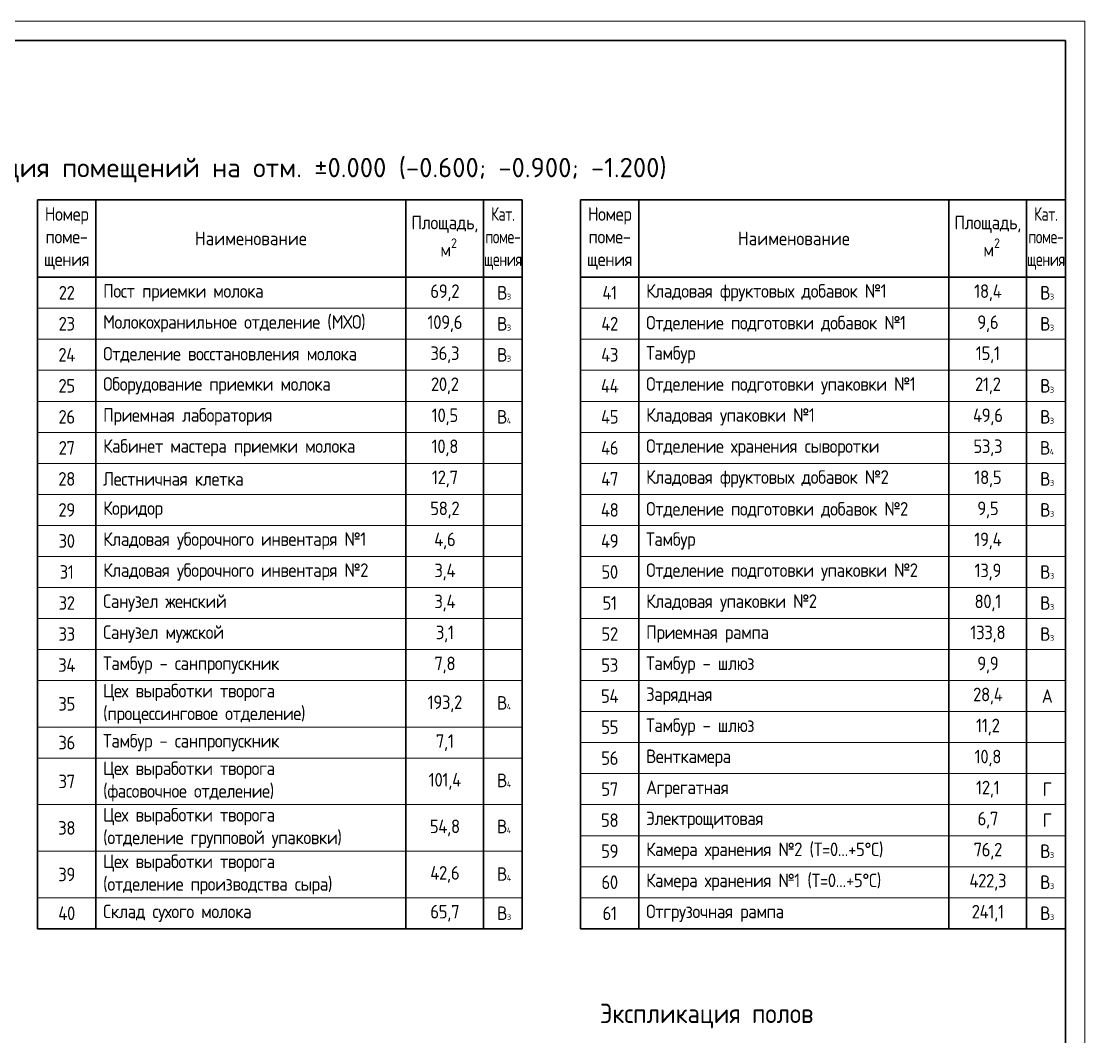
# Model space of a CAD drawing. Extents: x -965262 to 1142518, y -357520 to 71675.
# Drawn here: x 142249 to 169668, y -182172 to -155988 of the extents above; entities that cross this region are included whole.
import ezdxf

# ---------------------------------------------------------------- set-up
doc = ezdxf.new("R2010")
doc.units = 0
doc.header["$LTSCALE"] = 10
doc.layers.get('0').update_dxf_attribs({"linetype": 'CONTINUOUS', "lineweight": 30})
doc.styles.add('GOST 2.304', font='isocpeur.ttf', dxfattribs={"width": 0.75, "height": 250})
doc.styles.add('GOST-2.304_Type-B', font='isocpeur.ttf', dxfattribs={"width": 0.9})

msp = doc.modelspace()

# ---------------------------------------------------------------- linework, layer by layer
for p, q in [((142667.6, -160588.1, -3259.8), (155167.6, -160588.1, -3259.8)), ((142667.6, -160588.1, -3259.8), (142667.6, -179388.1, -3259.8)), ((144167.6, -160588.1, -3259.8), (144167.6, -179388.1, -3259.8)), ((152167.6, -160588.1, -3259.8), (152167.6, -179388.1, -3259.8)), ((154167.6, -160588.1, -3259.8), (154167.6, -179388.1, -3259.8)), ((155167.6, -160588.1, -3259.8), (155167.6, -179388.1, -3259.8)), ((156667.6, -160588.1, -3259.8), (169167.6, -160588.1, -3259.8)), ((156667.6, -160588.1, -3259.8), (156667.6, -179388.1, -3259.8)), ((158167.6, -160588.1, -3259.8), (158167.6, -179388.1, -3259.8)), ((166167.6, -160588.1, -3259.8), (166167.6, -179388.1, -3259.8)), ((168167.6, -160588.1, -3259.8), (168167.6, -179388.1, -3259.8)), ((169167.6, -160588.1, -3259.8), (169167.6, -179388.1, -3259.8)), ((142667.6, -162588.1, -3259.8), (155167.6, -162588.1, -3259.8)), ((156667.6, -162588.1, -3259.8), (169167.6, -162588.1, -3259.8)), ((142667.6, -179388.1, -3259.8), (155167.6, -179388.1, -3259.8)), ((156667.6, -179388.1, -3259.8), (169167.6, -179388.1, -3259.8))]:
    msp.add_line(p, q)
at = {"lineweight": 15}
for p, q in [((142667.6, -163388.1, -3259.8), (155167.6, -163388.1, -3259.8)), ((156667.6, -163388.1, -3259.8), (169167.6, -163388.1, -3259.8)), ((142667.6, -164188.1, -3259.8), (155167.6, -164188.1, -3259.8)), ((156667.6, -164188.1, -3259.8), (169167.6, -164188.1, -3259.8)), ((142667.6, -164988.1, -3259.8), (155167.6, -164988.1, -3259.8)), ((156667.6, -164988.1, -3259.8), (169167.6, -164988.1, -3259.8)), ((142667.6, -165788.1, -3259.8), (155167.6, -165788.1, -3259.8)), ((156667.6, -165788.1, -3259.8), (169167.6, -165788.1, -3259.8)), ((142667.6, -166588.1, -3259.8), (155167.6, -166588.1, -3259.8)), ((156667.6, -166588.1, -3259.8), (169167.6, -166588.1, -3259.8)), ((142667.6, -167388.1, -3259.8), (155167.6, -167388.1, -3259.8)), ((156667.6, -167388.1, -3259.8), (169167.6, -167388.1, -3259.8)), ((142667.6, -168188.1, -3259.8), (155167.6, -168188.1, -3259.8)), ((156667.6, -168188.1, -3259.8), (169167.6, -168188.1, -3259.8)), ((142667.6, -168988.1, -3259.8), (155167.6, -168988.1, -3259.8)), ((156667.6, -168988.1, -3259.8), (169167.6, -168988.1, -3259.8)), ((142667.6, -169788.1, -3259.8), (155167.6, -169788.1, -3259.8)), ((156667.6, -169788.1, -3259.8), (169167.6, -169788.1, -3259.8)), ((142667.6, -170588.1, -3259.8), (155167.6, -170588.1, -3259.8)), ((156667.6, -170588.1, -3259.8), (169167.6, -170588.1, -3259.8)), ((142667.6, -171388.1, -3259.8), (155167.6, -171388.1, -3259.8)), ((156667.6, -171388.1, -3259.8), (169167.6, -171388.1, -3259.8)), ((142667.6, -172188.1, -3259.8), (155167.6, -172188.1, -3259.8)), ((156667.6, -172188.1, -3259.8), (169167.6, -172188.1, -3259.8)), ((142667.6, -172988.1, -3259.8), (155167.6, -172988.1, -3259.8)), ((156667.6, -172988.1, -3259.8), (169167.6, -172988.1, -3259.8)), ((156667.6, -173788.1, -3259.8), (169167.6, -173788.1, -3259.8)), ((142667.6, -174188.1, -3259.8), (155167.6, -174188.1, -3259.8)), ((156667.6, -174588.1, -3259.8), (169167.6, -174588.1, -3259.8)), ((142667.6, -174988.1, -3259.8), (155167.6, -174988.1, -3259.8)), ((156667.6, -175388.1, -3259.8), (169167.6, -175388.1, -3259.8)), ((142667.6, -176188.1, -3259.8), (155167.6, -176188.1, -3259.8)), ((156667.6, -176188.1, -3259.8), (169167.6, -176188.1, -3259.8)), ((156667.6, -176988.1, -3259.8), (169167.6, -176988.1, -3259.8)), ((142667.6, -177388.1, -3259.8), (155167.6, -177388.1, -3259.8)), ((156667.6, -177788.1, -3259.8), (169167.6, -177788.1, -3259.8)), ((142667.6, -178588.1, -3259.8), (155167.6, -178588.1, -3259.8)), ((156667.6, -178588.1, -3259.8), (169167.6, -178588.1, -3259.8))]:
    msp.add_line(p, q, dxfattribs=at)
at = {"lineweight": 15, "elevation": -3259.8}
msp.add_lwpolyline([(169667.6, -240087.8), (169667.6, -155987.8), (50767.6, -155987.8), (50767.6, -240087.8)], close=True, dxfattribs=at)
at = {"elevation": -3259.8}
msp.add_lwpolyline([(169167.6, -239587.8), (169167.6, -156487.8), (52767.6, -156487.8), (52767.6, -239587.8)], close=True, dxfattribs=at)

# ---------------------------------------------------------------- texts
for s, insert, char_height, width, attachment_point, style in [('{\\W1;Экспликация помещений на отм. %%P0.000 (-0.600; -0.900; -1.200)}', (148917.6, -159828, -2355.5), 500, 40500, 5, 'GOST 2.304'), ('{\\fISOCPEUR|b0|i0|c204|p34;\\T0.95;Номер поме\\fISOCPEUR|b0|i0|c0|p34;-\\P\\fISOCPEUR|b0|i0|c204|p34;щения}', (143417.6, -161588.1, -3259.8), 350, 1300, 5, 'GOST-2.304_Type-B'), ('\\A1;{\\fISOCPEUR|b0|i0|c204|p34;\\W0.75;\\T0.95;Кат.\\Pпоме-\\Pщения}', (154667.6, -161588.1, -3259.8), 350, 1000, 5, 'GOST-2.304_Type-B'), ('{\\fISOCPEUR|b0|i0|c204|p34;\\T0.95;Номер поме\\fISOCPEUR|b0|i0|c0|p34;-\\P\\fISOCPEUR|b0|i0|c204|p34;щения}', (157417.6, -161588.1, -3259.8), 350, 1300, 5, 'GOST-2.304_Type-B'), ('\\A1;{\\fISOCPEUR|b0|i0|c204|p34;\\W0.75;\\T0.95;Кат.\\Pпоме-\\Pщения}', (168667.6, -161588.1, -3259.8), 350, 1000, 5, 'GOST-2.304_Type-B'), ('\\A1;{\\fISOCPEUR|b0|i0|c204|p34;\\T0.95;Площадь\\fISOCPEUR|b0|i0|c0|p34;,\\T1;\\P\\fISOCPEUR|b0|i0|c204|p34; м\\fISOCPEUR|b0|i0|c0|p34;\\H0.7x;\\S2^  ;}', (153167.6, -161588.1, -3259.8), 350, 2000, 5, 'GOST-2.304_Type-B'), ('\\A1;{\\fISOCPEUR|b0|i0|c204|p34;\\T0.95;Площадь\\fISOCPEUR|b0|i0|c0|p34;,\\T1;\\P\\fISOCPEUR|b0|i0|c204|p34; м\\fISOCPEUR|b0|i0|c0|p34;\\H0.7x;\\S2^  ;}', (167167.6, -161588.1, -3259.8), 350, 2000, 5, 'GOST-2.304_Type-B'), ('{\\fISOCPEUR|b0|i0|c204|p34;Наименование}', (148167.6, -161588.1, -3259.8), 350, 7700, 5, 'GOST-2.304_Type-B'), ('{\\fISOCPEUR|b0|i0|c204|p34;Наименование}', (162167.6, -161588.1, -3259.8), 350, 7700, 5, 'GOST-2.304_Type-B'), ('{\\fISOCPEUR|b0|i0|c0|p34;\\T0.95;22}', (143417.6, -162988.1, -3259.8), 350, 1500, 5, 'GOST-2.304_Type-B'), ('{\\fISOCPEUR|b0|i0|c0|p34;\\T0.95; \\fISOCPEUR|b0|i0|c204|p34;Пост приемки молока}', (144167.6, -162988.1, -3259.8), 350, 8000, 4, 'GOST-2.304_Type-B'), ('{\\fISOCPEUR|b0|i0|c0|p34;\\T0.95;69,2}', (153167.6, -162988.1, -3259.8), 350, 2000, 5, 'GOST-2.304_Type-B'), ('{\\T0.95;В\\H0.42857x;3}', (154696, -162988.1, -3259.8), 350, 814.707, 5, 'GOST-2.304_Type-B'), ('{\\fISOCPEUR|b0|i0|c0|p34;\\T0.95;41}', (157417.6, -162988.1, -3259.8), 350, 1500, 5, 'GOST-2.304_Type-B'), ('{\\fISOCPEUR|b0|i0|c0|p34;\\T0.95; \\fISOCPEUR|b0|i0|c204|p34;Кладовая фруктовых добавок №1}', (158167.6, -162988.1, -3259.8), 350, 8000, 4, 'GOST-2.304_Type-B'), ('{\\fISOCPEUR|b0|i0|c0|p34;\\T0.95;18,4}', (167167.6, -162988.1, -3259.8), 350, 2000, 5, 'GOST-2.304_Type-B'), ('{\\T0.95;В\\H0.42857x;3}', (168696, -162988.1, -3259.8), 350, 814.707, 5, 'GOST-2.304_Type-B'), ('{\\fISOCPEUR|b0|i0|c0|p34;\\T0.95;23}', (143417.6, -163788.1, -3259.8), 350, 1500, 5, 'GOST-2.304_Type-B'), ('{\\T0.95; Молокохранильное отделение (МХО)}', (144167.6, -163788.1, -3259.8), 350, 8000, 4, 'GOST-2.304_Type-B'), ('{\\fISOCPEUR|b0|i0|c0|p34;\\T0.95;109,6}', (153167.6, -163788.1, -3259.8), 350, 2000, 5, 'GOST-2.304_Type-B'), ('{\\T0.95;В\\H0.42857x;3}', (154696, -163788.1, -3259.8), 350, 814.707, 5, 'GOST-2.304_Type-B'), ('{\\fISOCPEUR|b0|i0|c0|p34;\\T0.95;42}', (157417.6, -163788.1, -3259.8), 350, 1500, 5, 'GOST-2.304_Type-B'), ('{\\fISOCPEUR|b0|i0|c0|p34;\\T0.95; \\fISOCPEUR|b0|i0|c204|p34;Отделение подготовки добавок №1}', (158167.6, -163788.1, -3259.8), 350, 8000, 4, 'GOST-2.304_Type-B'), ('{\\fISOCPEUR|b0|i0|c0|p34;\\T0.95;9,6}', (167167.6, -163788.1, -3259.8), 350, 2000, 5, 'GOST-2.304_Type-B'), ('{\\T0.95;В\\H0.42857x;3}', (168696, -163788.1, -3259.8), 350, 814.707, 5, 'GOST-2.304_Type-B'), ('{\\fISOCPEUR|b0|i0|c0|p34;\\T0.95;24}', (143417.6, -164588.1, -3259.8), 350, 1500, 5, 'GOST-2.304_Type-B'), ('{\\fISOCPEUR|b0|i0|c0|p34;\\T0.95; \\fISOCPEUR|b0|i0|c204|p34;Отделение восстановления молока}', (144167.6, -164588.1, -3259.8), 350, 8000, 4, 'GOST-2.304_Type-B'), ('{\\fISOCPEUR|b0|i0|c0|p34;\\T0.95;36,3}', (153167.6, -164588.1, -3259.8), 350, 2000, 5, 'GOST-2.304_Type-B'), ('{\\T0.95;В\\H0.42857x;3}', (154696, -164588.1, -3259.8), 350, 814.707, 5, 'GOST-2.304_Type-B'), ('{\\fISOCPEUR|b0|i0|c0|p34;\\T0.95;43}', (157417.6, -164588.1, -3259.8), 350, 1500, 5, 'GOST-2.304_Type-B'), ('{\\fISOCPEUR|b0|i0|c0|p34;\\T0.95; \\fISOCPEUR|b0|i0|c204|p34;Тамбур}', (158167.6, -164588.1, -3259.8), 350, 8000, 4, 'GOST-2.304_Type-B'), ('{\\fISOCPEUR|b0|i0|c0|p34;\\T0.95;15,1}', (167167.6, -164588.1, -3259.8), 350, 2000, 5, 'GOST-2.304_Type-B'), ('{\\fISOCPEUR|b0|i0|c0|p34;\\T0.95;25}', (143417.6, -165388.1, -3259.8), 350, 1500, 5, 'GOST-2.304_Type-B'), ('{\\fISOCPEUR|b0|i0|c0|p34;\\T0.95; \\fISOCPEUR|b0|i0|c204|p34;Оборудование приемки молока}', (144167.6, -165388.1, -3259.8), 350, 8000, 4, 'GOST-2.304_Type-B'), ('{\\fISOCPEUR|b0|i0|c0|p34;\\T0.95;20,2}', (153167.6, -165388.1, -3259.8), 350, 2000, 5, 'GOST-2.304_Type-B'), ('{\\fISOCPEUR|b0|i0|c0|p34;\\T0.95;44}', (157417.6, -165388.1, -3259.8), 350, 1500, 5, 'GOST-2.304_Type-B'), ('{\\fISOCPEUR|b0|i0|c0|p34;\\T0.95; \\fISOCPEUR|b0|i0|c204|p34;Отделение подготовки упаковки №1}', (158167.6, -165388.1, -3259.8), 350, 8000, 4, 'GOST-2.304_Type-B'), ('{\\fISOCPEUR|b0|i0|c0|p34;\\T0.95;21,2}', (167167.6, -165388.1, -3259.8), 350, 2000, 5, 'GOST-2.304_Type-B'), ('{\\T0.95;В\\H0.42857x;3}', (168696, -165388.1, -3259.8), 350, 814.707, 5, 'GOST-2.304_Type-B'), ('{\\fISOCPEUR|b0|i0|c0|p34;\\T0.95;26}', (143417.6, -166188.1, -3259.8), 350, 1500, 5, 'GOST-2.304_Type-B'), ('{\\fISOCPEUR|b0|i0|c0|p34;\\T0.95; \\fISOCPEUR|b0|i0|c204|p34;Приемная лаборатория}', (144167.6, -166188.1, -3259.8), 350, 8000, 4, 'GOST-2.304_Type-B'), ('{\\fISOCPEUR|b0|i0|c0|p34;\\T0.95;10,5}', (153167.6, -166188.1, -3259.8), 350, 2000, 5, 'GOST-2.304_Type-B'), ('{\\T0.95;В\\H0.42857x;4}', (154696, -166188.1, -3259.8), 350, 814.707, 5, 'GOST-2.304_Type-B'), ('{\\fISOCPEUR|b0|i0|c0|p34;\\T0.95;45}', (157417.6, -166188.1, -3259.8), 350, 1500, 5, 'GOST-2.304_Type-B'), ('{\\fISOCPEUR|b0|i0|c0|p34;\\T0.95; \\fISOCPEUR|b0|i0|c204|p34;Кладовая упаковки №1}', (158167.6, -166188.1, -3259.8), 350, 8000, 4, 'GOST-2.304_Type-B'), ('{\\fISOCPEUR|b0|i0|c0|p34;\\T0.95;49,6}', (167167.6, -166188.1, -3259.8), 350, 2000, 5, 'GOST-2.304_Type-B'), ('{\\T0.95;В\\H0.42857x;3}', (168696, -166188.1, -3259.8), 350, 814.707, 5, 'GOST-2.304_Type-B'), ('{\\fISOCPEUR|b0|i0|c0|p34;\\T0.95;27}', (143417.6, -166988.1, -3259.8), 350, 1500, 5, 'GOST-2.304_Type-B'), ('{\\fISOCPEUR|b0|i0|c0|p34;\\T0.95; \\fISOCPEUR|b0|i0|c204|p34;Кабинет мастера приемки молока}', (144167.6, -166988.1, -3259.8), 350, 8000, 4, 'GOST-2.304_Type-B'), ('{\\fISOCPEUR|b0|i0|c0|p34;\\T0.95;10,8}', (153167.6, -166988.1, -3259.8), 350, 2000, 5, 'GOST-2.304_Type-B'), ('{\\fISOCPEUR|b0|i0|c0|p34;\\T0.95;46}', (157417.6, -166988.1, -3259.8), 350, 1500, 5, 'GOST-2.304_Type-B'), ('{\\fISOCPEUR|b0|i0|c0|p34;\\T0.95; \\fISOCPEUR|b0|i0|c204|p34;Отделение хранения сыворотки}', (158167.6, -166988.1, -3259.8), 350, 8000, 4, 'GOST-2.304_Type-B'), ('{\\fISOCPEUR|b0|i0|c0|p34;\\T0.95;53,3}', (167167.6, -166988.1, -3259.8), 350, 2000, 5, 'GOST-2.304_Type-B'), ('{\\T0.95;В\\H0.42857x;4}', (168696, -166988.1, -3259.8), 350, 814.707, 5, 'GOST-2.304_Type-B'), ('{\\fISOCPEUR|b0|i0|c0|p34;\\T0.95;28}', (143417.6, -167788.1, -3259.8), 350, 1500, 5, 'GOST-2.304_Type-B'), ('{\\fISOCPEUR|b0|i0|c0|p34;\\T0.95; \\fISOCPEUR|b0|i0|c204|p34;Лестничная клетка}', (144167.6, -167788.1, -3259.8), 350, 8000, 4, 'GOST-2.304_Type-B'), ('{\\fISOCPEUR|b0|i0|c0|p34;\\T0.95;12,7}', (153167.6, -167788.1, -3259.8), 350, 2000, 5, 'GOST-2.304_Type-B'), ('{\\fISOCPEUR|b0|i0|c0|p34;\\T0.95;47}', (157417.6, -167788.1, -3259.8), 350, 1500, 5, 'GOST-2.304_Type-B'), ('{\\fISOCPEUR|b0|i0|c0|p34;\\T0.95; \\fISOCPEUR|b0|i0|c204|p34;Кладовая фруктовых добавок №\\fISOCPEUR|b0|i0|c0|p34;2}', (158167.6, -167788.1, -3259.8), 350, 8000, 4, 'GOST-2.304_Type-B'), ('{\\fISOCPEUR|b0|i0|c0|p34;\\T0.95;18,5}', (167167.6, -167788.1, -3259.8), 350, 2000, 5, 'GOST-2.304_Type-B'), ('{\\T0.95;В\\H0.42857x;3}', (168696, -167788.1, -3259.8), 350, 814.707, 5, 'GOST-2.304_Type-B'), ('{\\fISOCPEUR|b0|i0|c0|p34;\\T0.95;29}', (143417.6, -168588.1, -3259.8), 350, 1500, 5, 'GOST-2.304_Type-B'), ('{\\fISOCPEUR|b0|i0|c0|p34;\\T0.95; \\fISOCPEUR|b0|i0|c204|p34;Коридор}', (144167.6, -168588.1, -3259.8), 350, 8000, 4, 'GOST-2.304_Type-B'), ('{\\fISOCPEUR|b0|i0|c0|p34;\\T0.95;58,2}', (153167.6, -168588.1, -3259.8), 350, 2000, 5, 'GOST-2.304_Type-B'), ('{\\fISOCPEUR|b0|i0|c0|p34;\\T0.95;48}', (157417.6, -168588.1, -3259.8), 350, 1500, 5, 'GOST-2.304_Type-B'), ('{\\fISOCPEUR|b0|i0|c0|p34;\\T0.95; \\fISOCPEUR|b0|i0|c204|p34;Отделение подготовки добавок №\\fISOCPEUR|b0|i0|c0|p34;2}', (158167.6, -168588.1, -3259.8), 350, 8000, 4, 'GOST-2.304_Type-B'), ('{\\fISOCPEUR|b0|i0|c0|p34;\\T0.95;9,5}', (167167.6, -168588.1, -3259.8), 350, 2000, 5, 'GOST-2.304_Type-B'), ('{\\T0.95;В\\H0.42857x;3}', (168696, -168588.1, -3259.8), 350, 814.707, 5, 'GOST-2.304_Type-B'), ('{\\fISOCPEUR|b0|i0|c0|p34;\\T0.95; \\fISOCPEUR|b0|i0|c204|p34;Кладовая уборочного инвентаря №1}', (144167.6, -169388.1, -3259.8), 350, 8000, 4, 'GOST-2.304_Type-B'), ('{\\fISOCPEUR|b0|i0|c0|p34;\\T0.95;4,6}', (153167.6, -169388.1, -3259.8), 350, 2000, 5, 'GOST-2.304_Type-B'), ('{\\fISOCPEUR|b0|i0|c0|p34;\\T0.95; \\fISOCPEUR|b0|i0|c204|p34;Тамбур}', (158167.6, -169388.1, -3259.8), 350, 8000, 4, 'GOST-2.304_Type-B'), ('{\\fISOCPEUR|b0|i0|c0|p34;\\T0.95;19,4}', (167167.6, -169388.1, -3259.8), 350, 2000, 5, 'GOST-2.304_Type-B'), ('{\\fISOCPEUR|b0|i0|c0|p34;\\T0.95;30}', (143417.6, -169388.1, -3259.8), 350, 1500, 5, 'GOST-2.304_Type-B'), ('{\\fISOCPEUR|b0|i0|c0|p34;\\T0.95;49}', (157417.6, -169388.1, -3259.8), 350, 1500, 5, 'GOST-2.304_Type-B'), ('{\\fISOCPEUR|b0|i0|c0|p34;\\T0.95; \\fISOCPEUR|b0|i0|c204|p34;Кладовая уборочного инвентаря №\\fISOCPEUR|b0|i0|c0|p34;2}', (144167.6, -170188.1, -3259.8), 350, 8000, 4, 'GOST-2.304_Type-B'), ('{\\fISOCPEUR|b0|i0|c0|p34;\\T0.95;3,4}', (153167.6, -170188.1, -3259.8), 350, 2000, 5, 'GOST-2.304_Type-B'), ('{\\fISOCPEUR|b0|i0|c0|p34;\\T0.95; \\fISOCPEUR|b0|i0|c204|p34;Отделение подготовки упаковки №\\fISOCPEUR|b0|i0|c0|p34;2}', (158167.6, -170188.1, -3259.8), 350, 8000, 4, 'GOST-2.304_Type-B'), ('{\\fISOCPEUR|b0|i0|c0|p34;\\T0.95;13,9}', (167167.6, -170188.1, -3259.8), 350, 2000, 5, 'GOST-2.304_Type-B'), ('{\\fISOCPEUR|b0|i0|c0|p34;\\T0.95;31}', (143417.6, -170188.1, -3259.8), 350, 1500, 5, 'GOST-2.304_Type-B'), ('{\\fISOCPEUR|b0|i0|c0|p34;\\T0.95;50}', (157417.6, -170188.1, -3259.8), 350, 1500, 5, 'GOST-2.304_Type-B'), ('{\\T0.95;В\\H0.42857x;3}', (168696, -170188.1, -3259.8), 350, 814.707, 5, 'GOST-2.304_Type-B'), ('{\\fISOCPEUR|b0|i0|c0|p34;\\T0.95;32}', (143417.6, -170988.1, -3259.8), 350, 1500, 5, 'GOST-2.304_Type-B'), ('{\\fISOCPEUR|b0|i0|c0|p34;\\T0.95; \\fISOCPEUR|b0|i0|c204|p34;Санузел женский}', (144167.6, -170988.1, -3259.8), 350, 8000, 4, 'GOST-2.304_Type-B'), ('{\\fISOCPEUR|b0|i0|c0|p34;\\T0.95;3,4}', (153167.6, -170988.1, -3259.8), 350, 2000, 5, 'GOST-2.304_Type-B'), ('{\\fISOCPEUR|b0|i0|c0|p34;\\T0.95;51}', (157417.6, -170988.1, -3259.8), 350, 1500, 5, 'GOST-2.304_Type-B'), ('{\\fISOCPEUR|b0|i0|c0|p34;\\T0.95; \\fISOCPEUR|b0|i0|c204|p34;Кладовая упаковки №\\fISOCPEUR|b0|i0|c0|p34;2}', (158167.6, -170988.1, -3259.8), 350, 8000, 4, 'GOST-2.304_Type-B'), ('{\\fISOCPEUR|b0|i0|c0|p34;\\T0.95;80,1}', (167167.6, -170988.1, -3259.8), 350, 2000, 5, 'GOST-2.304_Type-B'), ('{\\T0.95;В\\H0.42857x;3}', (168696, -170988.1, -3259.8), 350, 814.707, 5, 'GOST-2.304_Type-B'), ('{\\fISOCPEUR|b0|i0|c0|p34;\\T0.95;33}', (143417.6, -171788.1, -3259.8), 350, 1500, 5, 'GOST-2.304_Type-B'), ('{\\fISOCPEUR|b0|i0|c0|p34;\\T0.95; \\fISOCPEUR|b0|i0|c204|p34;Санузел мужской}', (144167.6, -171788.1, -3259.8), 350, 8000, 4, 'GOST-2.304_Type-B'), ('{\\fISOCPEUR|b0|i0|c0|p34;\\T0.95;3,1}', (153167.6, -171788.1, -3259.8), 350, 2000, 5, 'GOST-2.304_Type-B'), ('{\\fISOCPEUR|b0|i0|c0|p34;\\T0.95;52}', (157417.6, -171788.1, -3259.8), 350, 1500, 5, 'GOST-2.304_Type-B'), ('{\\fISOCPEUR|b0|i0|c0|p34;\\T0.95; \\fISOCPEUR|b0|i0|c204|p34;Приемная рампа}', (158167.6, -171788.1, -3259.8), 350, 8000, 4, 'GOST-2.304_Type-B'), ('{\\fISOCPEUR|b0|i0|c0|p34;\\T0.95;133,8}', (167167.6, -171788.1, -3259.8), 350, 2000, 5, 'GOST-2.304_Type-B'), ('{\\T0.95;В\\H0.42857x;3}', (168696, -171788.1, -3259.8), 350, 814.707, 5, 'GOST-2.304_Type-B'), ('{\\fISOCPEUR|b0|i0|c0|p34;\\T0.95;34}', (143417.6, -172588.1, -3259.8), 350, 1500, 5, 'GOST-2.304_Type-B'), ('{\\fISOCPEUR|b0|i0|c0|p34;\\T0.95; \\fISOCPEUR|b0|i0|c204|p34;Тамбур - санпропускник}', (144167.6, -172588.1, -3259.8), 350, 8000, 4, 'GOST-2.304_Type-B'), ('{\\fISOCPEUR|b0|i0|c0|p34;\\T0.95;7,8}', (153167.6, -172588.1, -3259.8), 350, 2000, 5, 'GOST-2.304_Type-B'), ('{\\fISOCPEUR|b0|i0|c0|p34;\\T0.95;53}', (157417.6, -172588.1, -3259.8), 350, 1500, 5, 'GOST-2.304_Type-B'), ('{\\fISOCPEUR|b0|i0|c0|p34;\\T0.95; \\fISOCPEUR|b0|i0|c204|p34;Тамбур\\fISOCPEUR|b0|i0|c0|p34; - \\fISOCPEUR|b0|i0|c204|p34;шлюз}', (158167.6, -172588.1, -3259.8), 350, 8000, 4, 'GOST-2.304_Type-B'), ('{\\fISOCPEUR|b0|i0|c0|p34;\\T0.95;9,9}', (167167.6, -172588.1, -3259.8), 350, 2000, 5, 'GOST-2.304_Type-B'), ('{\\fISOCPEUR|b0|i0|c0|p34;\\T0.95; \\fISOCPEUR|b0|i0|c204|p34;Цех выработки творога\\fISOCPEUR|b0|i0|c0|p34;\\P\\fISOCPEUR|b0|i0|c204|p34; (процессинговое отделение)}', (144167.6, -173588.1, -3259.8), 350, 8000, 4, 'GOST-2.304_Type-B'), ('{\\fISOCPEUR|b0|i0|c0|p34;\\T0.95;54}', (157417.6, -173388.1, -3259.8), 350, 1500, 5, 'GOST-2.304_Type-B'), ('{\\fISOCPEUR|b0|i0|c0|p34;\\T0.95; \\fISOCPEUR|b0|i0|c204|p34;Зарядная}', (158167.6, -173388.1, -3259.8), 350, 8000, 4, 'GOST-2.304_Type-B'), ('{\\fISOCPEUR|b0|i0|c0|p34;\\T0.95;28,4}', (167167.6, -173388.1, -3259.8), 350, 2000, 5, 'GOST-2.304_Type-B'), ('{\\T0.95;А}', (168696, -173388.1, -3259.8), 350, 814.707, 5, 'GOST-2.304_Type-B'), ('{\\fISOCPEUR|b0|i0|c0|p34;\\T0.95;35}', (143417.6, -173588.1, -3259.8), 350, 1500, 5, 'GOST-2.304_Type-B'), ('{\\fISOCPEUR|b0|i0|c0|p34;\\T0.95;193,2}', (153167.6, -173588.1, -3259.8), 350, 2000, 5, 'GOST-2.304_Type-B'), ('{\\T0.95;В\\H0.42857x;4}', (154696, -173563.8, -3259.8), 350, 814.707, 5, 'GOST-2.304_Type-B'), ('{\\fISOCPEUR|b0|i0|c0|p34;\\T0.95;55}', (157417.6, -174188.1, -3259.8), 350, 1500, 5, 'GOST-2.304_Type-B'), ('{\\fISOCPEUR|b0|i0|c0|p34;\\T0.95; \\fISOCPEUR|b0|i0|c204|p34;Тамбур\\fISOCPEUR|b0|i0|c0|p34; - \\fISOCPEUR|b0|i0|c204|p34;шлюз}', (158167.6, -174188.1, -3259.8), 350, 8000, 4, 'GOST-2.304_Type-B'), ('{\\fISOCPEUR|b0|i0|c0|p34;\\T0.95;11,2}', (167167.6, -174188.1, -3259.8), 350, 2000, 5, 'GOST-2.304_Type-B'), ('{\\fISOCPEUR|b0|i0|c0|p34;\\T0.95; \\fISOCPEUR|b0|i0|c204|p34;Тамбур - санпропускник}', (144167.6, -174588.1, -3259.8), 350, 8000, 4, 'GOST-2.304_Type-B'), ('{\\fISOCPEUR|b0|i0|c0|p34;\\T0.95;7,1}', (153167.6, -174588.1, -3259.8), 350, 2000, 5, 'GOST-2.304_Type-B'), ('{\\fISOCPEUR|b0|i0|c0|p34;\\T0.95;36}', (143417.6, -174588.1, -3259.8), 350, 1500, 5, 'GOST-2.304_Type-B'), ('{\\fISOCPEUR|b0|i0|c0|p34;\\T0.95;56}', (157417.6, -174988.1, -3259.8), 350, 1500, 5, 'GOST-2.304_Type-B'), ('{\\fISOCPEUR|b0|i0|c0|p34;\\T0.95; \\fISOCPEUR|b0|i0|c204|p34;Венткамера}', (158167.6, -174988.1, -3259.8), 350, 8000, 4, 'GOST-2.304_Type-B'), ('{\\fISOCPEUR|b0|i0|c0|p34;\\T0.95;10,8}', (167167.6, -174988.1, -3259.8), 350, 2000, 5, 'GOST-2.304_Type-B'), ('{\\fISOCPEUR|b0|i0|c0|p34;\\T0.95; \\fISOCPEUR|b0|i0|c204|p34;Цех выработки творога\\fISOCPEUR|b0|i0|c0|p34;\\P\\fISOCPEUR|b0|i0|c204|p34; (фасовочное отделение)}', (144167.6, -175588.1, -3259.8), 350, 8000, 4, 'GOST-2.304_Type-B'), ('{\\fISOCPEUR|b0|i0|c0|p34;\\T0.95;37}', (143417.6, -175588.1, -3259.8), 350, 1500, 5, 'GOST-2.304_Type-B'), ('{\\fISOCPEUR|b0|i0|c0|p34;\\T0.95;101,4}', (153167.6, -175588.1, -3259.8), 350, 2000, 5, 'GOST-2.304_Type-B'), ('{\\T0.95;В\\H0.42857x;4}', (154696, -175563.8, -3259.8), 350, 814.707, 5, 'GOST-2.304_Type-B'), ('{\\fISOCPEUR|b0|i0|c0|p34;\\T0.95;57}', (157417.6, -175788.1, -3259.8), 350, 1500, 5, 'GOST-2.304_Type-B'), ('{\\fISOCPEUR|b0|i0|c0|p34;\\T0.95; \\fISOCPEUR|b0|i0|c204|p34;Агрегатная}', (158167.6, -175788.1, -3259.8), 350, 8000, 4, 'GOST-2.304_Type-B'), ('{\\fISOCPEUR|b0|i0|c0|p34;\\T0.95;12,1}', (167167.6, -175788.1, -3259.8), 350, 2000, 5, 'GOST-2.304_Type-B'), ('{\\T0.95;Г}', (168696, -175788.1, -3259.8), 350, 814.707, 5, 'GOST-2.304_Type-B'), ('{\\fISOCPEUR|b0|i0|c0|p34;\\T0.95; \\fISOCPEUR|b0|i0|c204|p34;Цех выработки творога\\fISOCPEUR|b0|i0|c0|p34;\\P\\fISOCPEUR|b0|i0|c204|p34; (отделение\\fISOCPEUR|b0|i0|c0|p34; \\fISOCPEUR|b0|i0|c204|p34;групповой упаковки)}', (144167.6, -176788.1, -3259.8), 350, 8000, 4, 'GOST-2.304_Type-B'), ('{\\fISOCPEUR|b0|i0|c0|p34;\\T0.95;54,8}', (153167.6, -176788.1, -3259.8), 350, 2000, 5, 'GOST-2.304_Type-B'), ('{\\T0.95;В\\H0.42857x;4}', (154696, -176750.6, -3259.8), 350, 814.707, 5, 'GOST-2.304_Type-B'), ('{\\fISOCPEUR|b0|i0|c0|p34;\\T0.95;58}', (157417.6, -176588.1, -3259.8), 350, 1500, 5, 'GOST-2.304_Type-B'), ('{\\fISOCPEUR|b0|i0|c0|p34;\\T0.95; \\fISOCPEUR|b0|i0|c204|p34;Электрощитовая}', (158167.6, -176588.1, -3259.8), 350, 8000, 4, 'GOST-2.304_Type-B'), ('{\\fISOCPEUR|b0|i0|c0|p34;\\T0.95;6,7}', (167167.6, -176588.1, -3259.8), 350, 2000, 5, 'GOST-2.304_Type-B'), ('{\\T0.95;Г}', (168696, -176588.1, -3259.8), 350, 814.707, 5, 'GOST-2.304_Type-B'), ('{\\fISOCPEUR|b0|i0|c0|p34;\\T0.95;38}', (143417.6, -176788.1, -3259.8), 350, 1500, 5, 'GOST-2.304_Type-B'), ('{\\fISOCPEUR|b0|i0|c0|p34;\\T0.95;59}', (157417.6, -177388.1, -3259.8), 350, 1500, 5, 'GOST-2.304_Type-B'), ('{\\fISOCPEUR|b0|i0|c0|p34;\\T0.95; \\fISOCPEUR|b0|i0|c204|p34;Камера хранения №\\fISOCPEUR|b0|i0|c0|p34;2\\fISOCPEUR|b0|i0|c204|p34; (Т=0...+5%%DС)}', (158167.6, -177388.1, -3259.8), 350, 8000, 4, 'GOST-2.304_Type-B'), ('{\\fISOCPEUR|b0|i0|c0|p34;\\T0.95;76,2}', (167167.6, -177388.1, -3259.8), 350, 2000, 5, 'GOST-2.304_Type-B'), ('{\\T0.95;В\\H0.42857x;3}', (168696, -177388.1, -3259.8), 350, 814.707, 5, 'GOST-2.304_Type-B'), ('{\\fISOCPEUR|b0|i0|c0|p34;\\T0.95; \\fISOCPEUR|b0|i0|c204|p34;Цех выработки творога\\fISOCPEUR|b0|i0|c0|p34;\\P\\fISOCPEUR|b0|i0|c204|p34; (отделение\\fISOCPEUR|b0|i0|c0|p34; \\fISOCPEUR|b0|i0|c204|p34;производства сыра)}', (144167.6, -177988.1, -3259.8), 350, 8000, 4, 'GOST-2.304_Type-B'), ('{\\fISOCPEUR|b0|i0|c0|p34;\\T0.95;39}', (143417.6, -177988.1, -3259.8), 350, 1500, 5, 'GOST-2.304_Type-B'), ('{\\fISOCPEUR|b0|i0|c0|p34;\\T0.95;42,6}', (153167.6, -177988.1, -3259.8), 350, 2000, 5, 'GOST-2.304_Type-B'), ('{\\T0.95;В\\H0.42857x;4}', (154696, -177977, -3259.8), 350, 814.707, 5, 'GOST-2.304_Type-B'), ('{\\fISOCPEUR|b0|i0|c0|p34;\\T0.95; \\fISOCPEUR|b0|i0|c204|p34;Камера хранения №\\fISOCPEUR|b0|i0|c0|p34;1\\fISOCPEUR|b0|i0|c204|p34; (Т=0...+5%%DС)}', (158167.6, -178188.1, -3259.8), 350, 8000, 4, 'GOST-2.304_Type-B'), ('{\\fISOCPEUR|b0|i0|c0|p34;\\T0.95;60}', (157417.6, -178188.1, -3259.8), 350, 1500, 5, 'GOST-2.304_Type-B'), ('{\\fISOCPEUR|b0|i0|c0|p34;\\T0.95;422,3}', (167167.6, -178188.1, -3259.8), 350, 2000, 5, 'GOST-2.304_Type-B'), ('{\\T0.95;В\\H0.42857x;3}', (168696, -178188.1, -3259.8), 350, 814.707, 5, 'GOST-2.304_Type-B'), ('{\\fISOCPEUR|b0|i0|c0|p34;\\T0.95; \\fISOCPEUR|b0|i0|c204|p34;Склад сухого молока}', (144167.6, -178988.1, -3259.8), 350, 8000, 4, 'GOST-2.304_Type-B'), ('{\\fISOCPEUR|b0|i0|c0|p34;\\T0.95; \\fISOCPEUR|b0|i0|c204|p34;Отгрузочная рампа}', (158167.6, -178988.1, -3259.8), 350, 8000, 4, 'GOST-2.304_Type-B'), ('{\\fISOCPEUR|b0|i0|c0|p34;\\T0.95;40}', (143417.6, -178988.1, -3259.8), 350, 1500, 5, 'GOST-2.304_Type-B'), ('{\\fISOCPEUR|b0|i0|c0|p34;\\T0.95;65,7}', (153167.6, -178988.1, -3259.8), 350, 2000, 5, 'GOST-2.304_Type-B'), ('{\\T0.95;В\\H0.42857x;3}', (154696, -178988.1, -3259.8), 350, 814.707, 5, 'GOST-2.304_Type-B'), ('{\\fISOCPEUR|b0|i0|c0|p34;\\T0.95;61}', (157417.6, -178988.1, -3259.8), 350, 1500, 5, 'GOST-2.304_Type-B'), ('{\\fISOCPEUR|b0|i0|c0|p34;\\T0.95;241,1}', (167167.6, -178988.1, -3259.8), 350, 2000, 5, 'GOST-2.304_Type-B'), ('{\\T0.95;В\\H0.42857x;3}', (168696, -178988.1, -3259.8), 350, 814.707, 5, 'GOST-2.304_Type-B')]:
    msp.add_mtext(s, dxfattribs=dict(insert=insert, char_height=char_height, width=width, attachment_point=attachment_point, style=style))
at = {"linetype": 'Continuous', "lineweight": -3, "insert": (159917.6, -181638.2, -3259.8), "char_height": 500, "width": 18200, "attachment_point": 5, "style": 'GOST-2.304_Type-B'}
msp.add_mtext('Экспликация полов', dxfattribs=at)

doc.saveas('drawing.dxf')
